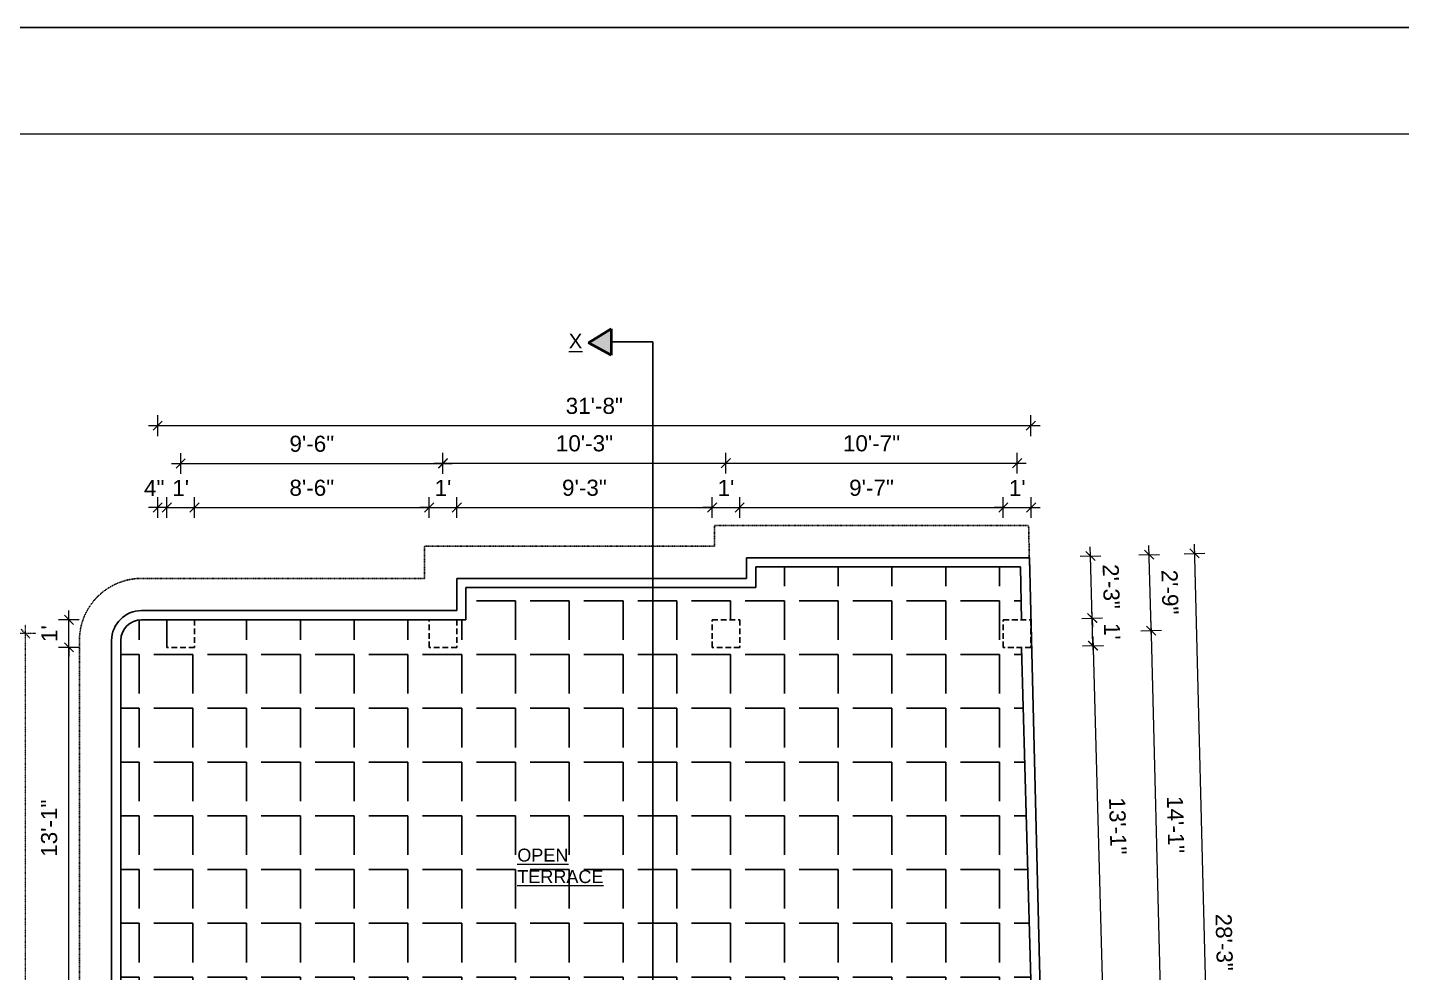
# Model space of a CAD drawing. Header units: inches. Extents: x 24614 to 27792, y -6849 to -4602.
# Drawn here: x 26615 to 27212, y -5012 to -4602 of the extents above; entities that cross this region are included whole.
import ezdxf

# ---------------------------------------------------------------- set-up
doc = ezdxf.new("R2010")
doc.units = ezdxf.units.IN
doc.header["$LTSCALE"] = 0.5
doc.header["$MEASUREMENT"] = 0
doc.header["$PDMODE"] = 66
doc.linetypes.add('DASH', pattern=[0.35, 0.25, -0.1])
doc.linetypes.add('HIDDEN', pattern=[0.375, 0.25, -0.125])
for name, color, linetype, lineweight in [('A_Title Text', 105, 'Continuous', 60), ('ELE1', 3, 'Continuous', 9), ('TEXT', 220, 'Continuous', 9), ('Toilet', 7, 'Continuous', 25), ('wall', 20, 'Continuous', 40)]:
    doc.layers.add(name, color=color, linetype=linetype, lineweight=lineweight)
doc.styles.add('arial', font='arial.ttf')
doc.styles.get("Standard").update_dxf_attribs({"font": 'arial.ttf'})
doc.dimstyles.new('Sudeep', dxfattribs={"dimtxt": 6, "dimasz": 4, "dimexe": 4.5, "dimexo": 4.5, "dimgap": 5, "dimtad": 1, "dimdec": 0, "dimlunit": 4, "dimtxsty": 'arial', "dimblk": 'OBLIQUE', "dimcen": 250, "dimdle": 4, "dimclrd": 86, "dimclre": 5, "dimclrt": 1, "dimadec": 0, "dimazin": 0, "dimtfac": 1, "dimtdec": 0, "dimtix": 1, "dimtmove": 1, "dimatfit": 3, "dimldrblk": 'OBLIQUE', "dimfxl": 4.5, "dimfxlon": 1, "dimfrac": 2, "dimlwd": 15, "dimlwe": 13, "dimarcsym": 0})
pattern_1 = [(180, (3545.661, -2980.837), (-8e-15, -23.375), [17, -6.375]), (270, (3545.661, -2980.837), (23.375, -9e-15), [17, -6.375])]

# ---------------------------------------------------------------- blocks, each defined once
blk = doc.blocks.new('_Oblique')
at = {"color": 0, "linetype": 'ByBlock', "lineweight": -2}
blk.add_line((-0.5, -0.5), (0.5, 0.5), dxfattribs=at)
blk = doc.blocks.new('*D1377')
at = {"layer": 'A_Title Text', "color": 5, "lineweight": 13, "transparency": 16777216}
for p, q in [((26675.66, -4814.79), (26675.66, -4805.79)), ((26687.66, -4814.79), (26687.66, -4805.79))]:
    blk.add_line(p, q, dxfattribs=at)
at = {"layer": 'A_Title Text', "color": 86, "lineweight": 15, "transparency": 16777216}
for p, q in [((26675.66, -4810.29), (26671.66, -4810.29)), ((26675.66, -4810.29), (26687.66, -4810.29)), ((26687.66, -4810.29), (26691.66, -4810.29))]:
    blk.add_line(p, q, dxfattribs=at)
at = {"layer": 'Defpoints', "color": 0, "transparency": 16777216}
for p in [(26687.66, -4810.29), (26675.66, -4859.09), (26687.66, -4859.09)]:
    blk.add_point(p, dxfattribs=at)
at = {"layer": 'A_Title Text', "color": 86, "lineweight": 15, "transparency": 16777216, "xscale": 4, "yscale": 4, "zscale": 4}
blk.add_blockref('_Oblique', (26675.66, -4810.29), dxfattribs=at)
at = {"layer": 'A_Title Text', "color": 86, "lineweight": 15, "transparency": 16777216, "xscale": 4, "yscale": 4, "zscale": 4, "rotation": 180}
blk.add_blockref('_Oblique', (26687.66, -4810.29), dxfattribs=at)
at = {"layer": 'A_Title Text', "color": 1, "transparency": 16777216, "insert": (26681.66, -4801.78), "char_height": 7, "attachment_point": 5, "style": 'arial'}
blk.add_mtext("1'", dxfattribs=at)
blk = doc.blocks.new('*D1378')
at = {"layer": 'A_Title Text', "color": 5, "lineweight": 13, "transparency": 16777216}
for p, q in [((26687.66, -4814.79), (26687.66, -4805.79)), ((26789.66, -4814.79), (26789.66, -4805.79))]:
    blk.add_line(p, q, dxfattribs=at)
at = {"layer": 'A_Title Text', "color": 86, "lineweight": 15, "transparency": 16777216}
blk.add_line((26683.66, -4810.29), (26793.66, -4810.29), dxfattribs=at)
at = {"layer": 'Defpoints', "color": 0, "transparency": 16777216}
for p in [(26789.66, -4810.29), (26687.66, -4859.09), (26789.66, -4859.09)]:
    blk.add_point(p, dxfattribs=at)
at = {"layer": 'A_Title Text', "color": 86, "lineweight": 15, "transparency": 16777216, "xscale": 4, "yscale": 4, "zscale": 4, "rotation": 180}
blk.add_blockref('_Oblique', (26687.66, -4810.29), dxfattribs=at)
at = {"layer": 'A_Title Text', "color": 86, "lineweight": 15, "transparency": 16777216, "xscale": 4, "yscale": 4, "zscale": 4}
blk.add_blockref('_Oblique', (26789.66, -4810.29), dxfattribs=at)
at = {"layer": 'A_Title Text', "color": 1, "transparency": 16777216, "insert": (26738.66, -4801.72), "char_height": 7, "attachment_point": 5, "style": 'arial'}
blk.add_mtext('8\'-6"', dxfattribs=at)
blk = doc.blocks.new('*D1379')
at = {"layer": 'A_Title Text', "color": 5, "lineweight": 13, "transparency": 16777216}
for p, q in [((26912.66, -4814.79), (26912.66, -4805.79)), ((26924.66, -4814.79), (26924.66, -4805.79))]:
    blk.add_line(p, q, dxfattribs=at)
at = {"layer": 'A_Title Text', "color": 86, "lineweight": 15, "transparency": 16777216}
for p, q in [((26912.66, -4810.29), (26908.66, -4810.29)), ((26912.66, -4810.29), (26924.66, -4810.29)), ((26924.66, -4810.29), (26928.66, -4810.29))]:
    blk.add_line(p, q, dxfattribs=at)
at = {"layer": 'Defpoints', "color": 0, "transparency": 16777216}
for p in [(26924.66, -4810.29), (26912.66, -4859.09), (26924.66, -4859.09)]:
    blk.add_point(p, dxfattribs=at)
at = {"layer": 'A_Title Text', "color": 86, "lineweight": 15, "transparency": 16777216, "xscale": 4, "yscale": 4, "zscale": 4}
blk.add_blockref('_Oblique', (26912.66, -4810.29), dxfattribs=at)
at = {"layer": 'A_Title Text', "color": 86, "lineweight": 15, "transparency": 16777216, "xscale": 4, "yscale": 4, "zscale": 4, "rotation": 180}
blk.add_blockref('_Oblique', (26924.66, -4810.29), dxfattribs=at)
at = {"layer": 'A_Title Text', "color": 1, "transparency": 16777216, "insert": (26918.66, -4801.78), "char_height": 7, "attachment_point": 5, "style": 'arial'}
blk.add_mtext("1'", dxfattribs=at)
blk = doc.blocks.new('*D1380')
at = {"layer": 'A_Title Text', "color": 5, "lineweight": 13, "transparency": 16777216}
for p, q in [((26924.66, -4814.79), (26924.66, -4805.79)), ((27039.23, -4814.79), (27039.23, -4805.79))]:
    blk.add_line(p, q, dxfattribs=at)
at = {"layer": 'A_Title Text', "color": 86, "lineweight": 15, "transparency": 16777216}
blk.add_line((26920.66, -4810.29), (27043.23, -4810.29), dxfattribs=at)
at = {"layer": 'Defpoints', "color": 0, "transparency": 16777216}
for p in [(27039.23, -4810.29), (26924.66, -4859.09), (27039.23, -4859.09)]:
    blk.add_point(p, dxfattribs=at)
at = {"layer": 'A_Title Text', "color": 86, "lineweight": 15, "transparency": 16777216, "xscale": 4, "yscale": 4, "zscale": 4, "rotation": 180}
blk.add_blockref('_Oblique', (26924.66, -4810.29), dxfattribs=at)
at = {"layer": 'A_Title Text', "color": 86, "lineweight": 15, "transparency": 16777216, "xscale": 4, "yscale": 4, "zscale": 4}
blk.add_blockref('_Oblique', (27039.23, -4810.29), dxfattribs=at)
at = {"layer": 'A_Title Text', "color": 1, "transparency": 16777216, "insert": (26981.94, -4801.72), "char_height": 7, "attachment_point": 5, "style": 'arial'}
blk.add_mtext('9\'-7"', dxfattribs=at)
blk = doc.blocks.new('*D1381')
at = {"layer": 'A_Title Text', "color": 5, "lineweight": 13, "transparency": 16777216}
for p, q in [((27039.23, -4814.79), (27039.23, -4805.79)), ((27051.3, -4814.79), (27051.3, -4805.79))]:
    blk.add_line(p, q, dxfattribs=at)
at = {"layer": 'A_Title Text', "color": 86, "lineweight": 15, "transparency": 16777216}
for p, q in [((27039.23, -4810.29), (27035.23, -4810.29)), ((27039.23, -4810.29), (27051.3, -4810.29)), ((27051.3, -4810.29), (27055.3, -4810.29))]:
    blk.add_line(p, q, dxfattribs=at)
at = {"layer": 'Defpoints', "color": 0, "transparency": 16777216}
for p in [(27051.3, -4810.29), (27039.23, -4859.09), (27051.3, -4862.09)]:
    blk.add_point(p, dxfattribs=at)
at = {"layer": 'A_Title Text', "color": 86, "lineweight": 15, "transparency": 16777216, "xscale": 4, "yscale": 4, "zscale": 4}
blk.add_blockref('_Oblique', (27039.23, -4810.29), dxfattribs=at)
at = {"layer": 'A_Title Text', "color": 86, "lineweight": 15, "transparency": 16777216, "xscale": 4, "yscale": 4, "zscale": 4, "rotation": 180}
blk.add_blockref('_Oblique', (27051.3, -4810.29), dxfattribs=at)
at = {"layer": 'A_Title Text', "color": 1, "transparency": 16777216, "insert": (27045.27, -4801.78), "char_height": 7, "attachment_point": 5, "style": 'arial'}
blk.add_mtext("1'", dxfattribs=at)
blk = doc.blocks.new('*D1382')
at = {"layer": 'A_Title Text', "color": 5, "lineweight": 13, "transparency": 16777216}
for p, q in [((26681.66, -4795.65), (26681.66, -4786.65)), ((26795.66, -4795.65), (26795.66, -4786.65))]:
    blk.add_line(p, q, dxfattribs=at)
at = {"layer": 'A_Title Text', "color": 86, "lineweight": 15, "transparency": 16777216}
blk.add_line((26677.66, -4791.15), (26799.66, -4791.15), dxfattribs=at)
at = {"layer": 'Defpoints', "color": 0, "transparency": 16777216}
for p in [(26795.66, -4791.15), (26681.66, -4865.09), (26795.66, -4865.09)]:
    blk.add_point(p, dxfattribs=at)
at = {"layer": 'A_Title Text', "color": 86, "lineweight": 15, "transparency": 16777216, "xscale": 4, "yscale": 4, "zscale": 4, "rotation": 180}
blk.add_blockref('_Oblique', (26681.66, -4791.15), dxfattribs=at)
at = {"layer": 'A_Title Text', "color": 86, "lineweight": 15, "transparency": 16777216, "xscale": 4, "yscale": 4, "zscale": 4}
blk.add_blockref('_Oblique', (26795.66, -4791.15), dxfattribs=at)
at = {"layer": 'A_Title Text', "color": 1, "transparency": 16777216, "insert": (26738.66, -4782.58), "char_height": 7, "attachment_point": 5, "style": 'arial'}
blk.add_mtext('9\'-6"', dxfattribs=at)
blk = doc.blocks.new('*D1383')
at = {"layer": 'A_Title Text', "color": 5, "lineweight": 13, "transparency": 16777216}
for p, q in [((26795.66, -4795.46), (26795.66, -4786.46)), ((26918.66, -4795.46), (26918.66, -4786.46))]:
    blk.add_line(p, q, dxfattribs=at)
at = {"layer": 'A_Title Text', "color": 86, "lineweight": 15, "transparency": 16777216}
blk.add_line((26791.66, -4790.96), (26922.66, -4790.96), dxfattribs=at)
at = {"layer": 'Defpoints', "color": 0, "transparency": 16777216}
for p in [(26918.66, -4790.96), (26795.66, -4865.09), (26918.66, -4865.09)]:
    blk.add_point(p, dxfattribs=at)
at = {"layer": 'A_Title Text', "color": 86, "lineweight": 15, "transparency": 16777216, "xscale": 4, "yscale": 4, "zscale": 4, "rotation": 180}
blk.add_blockref('_Oblique', (26795.66, -4790.96), dxfattribs=at)
at = {"layer": 'A_Title Text', "color": 86, "lineweight": 15, "transparency": 16777216, "xscale": 4, "yscale": 4, "zscale": 4}
blk.add_blockref('_Oblique', (26918.66, -4790.96), dxfattribs=at)
at = {"layer": 'A_Title Text', "color": 1, "transparency": 16777216, "insert": (26857.16, -4782.39), "char_height": 7, "attachment_point": 5, "style": 'arial'}
blk.add_mtext('10\'-3"', dxfattribs=at)
blk = doc.blocks.new('*D1384')
at = {"layer": 'A_Title Text', "color": 5, "lineweight": 13, "transparency": 16777216}
for p, q in [((26918.66, -4795.46), (26918.66, -4786.46)), ((27045.23, -4795.46), (27045.23, -4786.46))]:
    blk.add_line(p, q, dxfattribs=at)
at = {"layer": 'A_Title Text', "color": 86, "lineweight": 15, "transparency": 16777216}
blk.add_line((26914.66, -4790.96), (27049.23, -4790.96), dxfattribs=at)
at = {"layer": 'Defpoints', "color": 0, "transparency": 16777216}
for p in [(27045.23, -4790.96), (26918.66, -4865.09), (27045.23, -4865.09)]:
    blk.add_point(p, dxfattribs=at)
at = {"layer": 'A_Title Text', "color": 86, "lineweight": 15, "transparency": 16777216, "xscale": 4, "yscale": 4, "zscale": 4, "rotation": 180}
blk.add_blockref('_Oblique', (26918.66, -4790.96), dxfattribs=at)
at = {"layer": 'A_Title Text', "color": 86, "lineweight": 15, "transparency": 16777216, "xscale": 4, "yscale": 4, "zscale": 4}
blk.add_blockref('_Oblique', (27045.23, -4790.96), dxfattribs=at)
at = {"layer": 'A_Title Text', "color": 1, "transparency": 16777216, "insert": (26981.94, -4782.39), "char_height": 7, "attachment_point": 5, "style": 'arial'}
blk.add_mtext('10\'-7"', dxfattribs=at)
blk = doc.blocks.new('*D1385')
at = {"layer": 'A_Title Text', "color": 5, "lineweight": 13, "transparency": 16777216}
for p, q in [((26671.66, -4814.79), (26671.66, -4805.79)), ((26675.66, -4814.79), (26675.66, -4805.79))]:
    blk.add_line(p, q, dxfattribs=at)
at = {"layer": 'A_Title Text', "color": 86, "lineweight": 15, "transparency": 16777216}
for p, q in [((26671.66, -4810.29), (26667.66, -4810.29)), ((26675.66, -4810.29), (26671.66, -4810.29)), ((26675.66, -4810.29), (26679.66, -4810.29))]:
    blk.add_line(p, q, dxfattribs=at)
at = {"layer": 'Defpoints', "color": 0, "transparency": 16777216}
for p in [(26671.66, -4810.29), (26671.66, -4859.71), (26675.66, -4859.09)]:
    blk.add_point(p, dxfattribs=at)
at = {"layer": 'A_Title Text', "color": 86, "lineweight": 15, "transparency": 16777216, "xscale": 4, "yscale": 4, "zscale": 4}
blk.add_blockref('_Oblique', (26671.66, -4810.29), dxfattribs=at)
at = {"layer": 'A_Title Text', "color": 86, "lineweight": 15, "transparency": 16777216, "xscale": 4, "yscale": 4, "zscale": 4, "rotation": 180}
blk.add_blockref('_Oblique', (26675.66, -4810.29), dxfattribs=at)
at = {"layer": 'A_Title Text', "color": 1, "transparency": 16777216, "insert": (26670.16, -4801.79), "char_height": 7, "attachment_point": 5, "style": 'arial'}
blk.add_mtext('4"', dxfattribs=at)
blk = doc.blocks.new('*D1386')
at = {"layer": 'A_Title Text', "color": 5, "lineweight": 13, "transparency": 16777216}
for p, q in [((26789.66, -4814.79), (26789.66, -4805.79)), ((26801.66, -4814.79), (26801.66, -4805.79))]:
    blk.add_line(p, q, dxfattribs=at)
at = {"layer": 'A_Title Text', "color": 86, "lineweight": 15, "transparency": 16777216}
for p, q in [((26789.66, -4810.29), (26785.66, -4810.29)), ((26789.66, -4810.29), (26801.66, -4810.29)), ((26801.66, -4810.29), (26805.66, -4810.29))]:
    blk.add_line(p, q, dxfattribs=at)
at = {"layer": 'Defpoints', "color": 0, "transparency": 16777216}
for p in [(26801.66, -4810.29), (26789.66, -4859.09), (26801.66, -4859.09)]:
    blk.add_point(p, dxfattribs=at)
at = {"layer": 'A_Title Text', "color": 86, "lineweight": 15, "transparency": 16777216, "xscale": 4, "yscale": 4, "zscale": 4}
blk.add_blockref('_Oblique', (26789.66, -4810.29), dxfattribs=at)
at = {"layer": 'A_Title Text', "color": 86, "lineweight": 15, "transparency": 16777216, "xscale": 4, "yscale": 4, "zscale": 4, "rotation": 180}
blk.add_blockref('_Oblique', (26801.66, -4810.29), dxfattribs=at)
at = {"layer": 'A_Title Text', "color": 1, "transparency": 16777216, "insert": (26795.66, -4801.78), "char_height": 7, "attachment_point": 5, "style": 'arial'}
blk.add_mtext("1'", dxfattribs=at)
blk = doc.blocks.new('*D1387')
at = {"layer": 'A_Title Text', "color": 5, "lineweight": 13, "transparency": 16777216}
for p, q in [((26801.66, -4814.79), (26801.66, -4805.79)), ((26912.66, -4814.79), (26912.66, -4805.79))]:
    blk.add_line(p, q, dxfattribs=at)
at = {"layer": 'A_Title Text', "color": 86, "lineweight": 15, "transparency": 16777216}
blk.add_line((26797.66, -4810.29), (26916.66, -4810.29), dxfattribs=at)
at = {"layer": 'Defpoints', "color": 0, "transparency": 16777216}
for p in [(26912.66, -4810.29), (26801.66, -4859.09), (26912.66, -4859.09)]:
    blk.add_point(p, dxfattribs=at)
at = {"layer": 'A_Title Text', "color": 86, "lineweight": 15, "transparency": 16777216, "xscale": 4, "yscale": 4, "zscale": 4, "rotation": 180}
blk.add_blockref('_Oblique', (26801.66, -4810.29), dxfattribs=at)
at = {"layer": 'A_Title Text', "color": 86, "lineweight": 15, "transparency": 16777216, "xscale": 4, "yscale": 4, "zscale": 4}
blk.add_blockref('_Oblique', (26912.66, -4810.29), dxfattribs=at)
at = {"layer": 'A_Title Text', "color": 1, "transparency": 16777216, "insert": (26857.16, -4801.71), "char_height": 7, "attachment_point": 5, "style": 'arial'}
blk.add_mtext('9\'-3"', dxfattribs=at)
blk = doc.blocks.new('*D1388')
at = {"layer": 'A_Title Text', "color": 5, "lineweight": 13, "transparency": 16777216}
for p, q in [((26671.66, -4779.17), (26671.66, -4770.17)), ((27051.23, -4779.17), (27051.23, -4770.17))]:
    blk.add_line(p, q, dxfattribs=at)
at = {"layer": 'A_Title Text', "color": 86, "lineweight": 15, "transparency": 16777216}
blk.add_line((26667.66, -4774.67), (27055.23, -4774.67), dxfattribs=at)
at = {"layer": 'Defpoints', "color": 0, "transparency": 16777216}
for p in [(27051.23, -4774.67), (26671.66, -4859.71), (27051.23, -4859.09)]:
    blk.add_point(p, dxfattribs=at)
at = {"layer": 'A_Title Text', "color": 86, "lineweight": 15, "transparency": 16777216, "xscale": 4, "yscale": 4, "zscale": 4, "rotation": 180}
blk.add_blockref('_Oblique', (26671.66, -4774.67), dxfattribs=at)
at = {"layer": 'A_Title Text', "color": 86, "lineweight": 15, "transparency": 16777216, "xscale": 4, "yscale": 4, "zscale": 4}
blk.add_blockref('_Oblique', (27051.23, -4774.67), dxfattribs=at)
at = {"layer": 'A_Title Text', "color": 1, "transparency": 16777216, "insert": (26861.44, -4766.1), "char_height": 7, "attachment_point": 5, "style": 'arial'}
blk.add_mtext('31\'-8"', dxfattribs=at)
blk = doc.blocks.new('*D1392')
at = {"layer": 'A_Title Text', "color": 86, "lineweight": 15, "transparency": 16777216}
blk.add_line((26633.1, -5032.34), (26633.1, -4867.09), dxfattribs=at)
at = {"layer": 'A_Title Text', "color": 5, "lineweight": 13, "transparency": 16777216}
for p, q in [((26637.6, -4871.09), (26628.6, -4871.09)), ((26637.6, -5028.34), (26628.6, -5028.34))]:
    blk.add_line(p, q, dxfattribs=at)
at = {"layer": 'Defpoints', "color": 0, "transparency": 16777216}
for p in [(26633.1, -4871.09), (26675.66, -4871.09), (26675.66, -5028.34)]:
    blk.add_point(p, dxfattribs=at)
at = {"layer": 'A_Title Text', "color": 86, "lineweight": 15, "transparency": 16777216, "xscale": 4, "yscale": 4, "zscale": 4}
for p, rotation in [((26633.1, -4871.09), 90), ((26633.1, -5028.34), 270)]:
    blk.add_blockref('_Oblique', p, dxfattribs=dict(at, rotation=rotation))
at = {"layer": 'A_Title Text', "color": 1, "transparency": 16777216, "insert": (26624.52, -4949.71), "char_height": 7, "attachment_point": 5, "rotation": 90, "style": 'arial'}
blk.add_mtext('13\'-1"', dxfattribs=at)
blk = doc.blocks.new('*D1393')
at = {"layer": 'A_Title Text', "color": 86, "lineweight": 15, "transparency": 16777216}
for p, q in [((26633.1, -4859.09), (26633.1, -4855.09)), ((26633.1, -4871.09), (26633.1, -4859.09)), ((26633.1, -4871.09), (26633.1, -4875.09))]:
    blk.add_line(p, q, dxfattribs=at)
at = {"layer": 'A_Title Text', "color": 5, "lineweight": 13, "transparency": 16777216}
for p, q in [((26637.6, -4859.09), (26628.6, -4859.09)), ((26637.6, -4871.09), (26628.6, -4871.09))]:
    blk.add_line(p, q, dxfattribs=at)
at = {"layer": 'Defpoints', "color": 0, "transparency": 16777216}
for p in [(26633.1, -4859.09), (26675.66, -4859.09), (26675.66, -4871.09)]:
    blk.add_point(p, dxfattribs=at)
at = {"layer": 'A_Title Text', "color": 86, "lineweight": 15, "transparency": 16777216, "xscale": 4, "yscale": 4, "zscale": 4}
for p, rotation in [((26633.1, -4859.09), 270), ((26633.1, -4871.09), 90)]:
    blk.add_blockref('_Oblique', p, dxfattribs=dict(at, rotation=rotation))
at = {"layer": 'A_Title Text', "color": 1, "transparency": 16777216, "insert": (26624.58, -4865.09), "char_height": 7, "attachment_point": 5, "rotation": 90, "style": 'arial'}
blk.add_mtext("1'", dxfattribs=at)
blk = doc.blocks.new('*D1395')
at = {"layer": 'A_Title Text', "color": 86, "linetype": 'DASH', "lineweight": 15, "ltscale": 0.1, "transparency": 16777216}
blk.add_line((26614.16, -5038.34), (26614.16, -4861.09), dxfattribs=at)
at = {"layer": 'A_Title Text', "color": 5, "linetype": 'DASH', "lineweight": 13, "ltscale": 0.1, "transparency": 16777216}
for p, q in [((26618.66, -4865.09), (26609.66, -4865.09)), ((26618.66, -5034.34), (26609.66, -5034.34))]:
    blk.add_line(p, q, dxfattribs=at)
at = {"layer": 'Defpoints', "color": 0, "linetype": 'DASH', "ltscale": 0.1, "transparency": 16777216}
for p in [(26614.16, -4865.09), (26681.66, -4865.09), (26681.66, -5034.34)]:
    blk.add_point(p, dxfattribs=at)
at = {"layer": 'A_Title Text', "color": 86, "linetype": 'DASH', "lineweight": 15, "ltscale": 0.1, "transparency": 16777216, "xscale": 4, "yscale": 4, "zscale": 4}
for p, rotation in [((26614.16, -4865.09), 90), ((26614.16, -5034.34), 270)]:
    blk.add_blockref('_Oblique', p, dxfattribs=dict(at, rotation=rotation))
at = {"layer": 'A_Title Text', "color": 1, "linetype": 'DASH', "ltscale": 0.1, "transparency": 16777216, "insert": (26605.64, -4949.71), "char_height": 7, "attachment_point": 5, "rotation": 90, "style": 'arial'}
blk.add_mtext('14\'-1"', dxfattribs=at)
blk = doc.blocks.new('*D1396')
at = {"layer": 'A_Title Text', "color": 86, "lineweight": 15, "transparency": 16777216}
blk.add_line((26599.51, -4855.09), (26599.51, -5224.92), dxfattribs=at)
at = {"layer": 'A_Title Text', "color": 5, "lineweight": 13, "transparency": 16777216}
for p, q in [((26604.01, -4859.09), (26595.01, -4859.09)), ((26604.01, -5220.92), (26595.01, -5220.92))]:
    blk.add_line(p, q, dxfattribs=at)
at = {"layer": 'Defpoints', "color": 0, "transparency": 16777216}
for p in [(26675.66, -4859.09), (26599.51, -5220.92), (26651.93, -5220.92)]:
    blk.add_point(p, dxfattribs=at)
at = {"layer": 'A_Title Text', "color": 86, "lineweight": 15, "transparency": 16777216, "xscale": 4, "yscale": 4, "zscale": 4}
for p, rotation in [((26599.51, -4859.09), 90), ((26599.51, -5220.92), 270)]:
    blk.add_blockref('_Oblique', p, dxfattribs=dict(at, rotation=rotation))
at = {"layer": 'A_Title Text', "color": 1, "transparency": 16777216, "insert": (26590.94, -5040), "char_height": 7, "attachment_point": 5, "rotation": 90, "style": 'arial'}
blk.add_mtext('30\'-2"', dxfattribs=at)
blk = doc.blocks.new('*D1408')
at = {"layer": 'A_Title Text', "color": 86, "lineweight": 15, "transparency": 16777216}
blk.add_line((27078.14, -4866.35), (27082.64, -5031.6), dxfattribs=at)
at = {"layer": 'A_Title Text', "color": 5, "lineweight": 13, "transparency": 16777216}
for p, q in [((27073.75, -4870.47), (27082.75, -4870.23)), ((27078.03, -5027.73), (27087.03, -5027.48))]:
    blk.add_line(p, q, dxfattribs=at)
at = {"layer": 'Defpoints', "color": 0, "transparency": 16777216}
for p in [(27051.23, -4871.09), (27055.51, -5028.34), (27082.53, -5027.6)]:
    blk.add_point(p, dxfattribs=at)
at = {"layer": 'A_Title Text', "color": 86, "lineweight": 15, "transparency": 16777216, "xscale": 4, "yscale": 4, "zscale": 4}
for p, rotation in [((27078.25, -4870.35), 91.55964457940769), ((27082.53, -5027.6), 271.5596445794077)]:
    blk.add_blockref('_Oblique', p, dxfattribs=dict(at, rotation=rotation))
at = {"layer": 'A_Title Text', "color": 1, "transparency": 16777216, "insert": (27088.96, -4948.74), "char_height": 7, "attachment_point": 5, "rotation": 271.55964, "style": 'arial'}
blk.add_mtext('13\'-1"', dxfattribs=at)
blk = doc.blocks.new('*D1412')
at = {"layer": 'A_Title Text', "color": 86, "lineweight": 15, "transparency": 16777216}
for p, q in [((27077.85, -4858.36), (27077.74, -4854.36)), ((27078.18, -4870.35), (27077.85, -4858.36)), ((27078.18, -4870.35), (27078.29, -4874.35))]:
    blk.add_line(p, q, dxfattribs=at)
at = {"layer": 'A_Title Text', "color": 5, "lineweight": 13, "transparency": 16777216}
for p, q in [((27073.35, -4858.48), (27082.35, -4858.24)), ((27073.68, -4870.48), (27082.68, -4870.23))]:
    blk.add_line(p, q, dxfattribs=at)
at = {"layer": 'Defpoints', "color": 0, "transparency": 16777216}
for p in [(27051.16, -4859.09), (27077.85, -4858.36), (27051.23, -4871.09)]:
    blk.add_point(p, dxfattribs=at)
at = {"layer": 'A_Title Text', "color": 86, "lineweight": 15, "transparency": 16777216, "xscale": 4, "yscale": 4, "zscale": 4}
for p, rotation in [((27077.85, -4858.36), 271.5596445794163), ((27078.18, -4870.35), 91.55964457941627)]:
    blk.add_blockref('_Oblique', p, dxfattribs=dict(at, rotation=rotation))
at = {"layer": 'A_Title Text', "color": 1, "transparency": 16777216, "insert": (27086.53, -4864.13), "char_height": 7, "attachment_point": 5, "rotation": 271.55964, "style": 'arial'}
blk.add_mtext("1'", dxfattribs=at)
blk = doc.blocks.new('*D1413')
at = {"layer": 'A_Title Text', "color": 5, "lineweight": 13, "transparency": 16777216}
for p, q in [((27072.67, -4831.48), (27081.66, -4831.24)), ((27073.4, -4858.48), (27082.4, -4858.24))]:
    blk.add_line(p, q, dxfattribs=at)
at = {"layer": 'A_Title Text', "color": 86, "lineweight": 15, "transparency": 16777216}
for p, q in [((27077.16, -4831.36), (27077.05, -4827.36)), ((27077.9, -4858.36), (27077.16, -4831.36)), ((27077.9, -4858.36), (27078.01, -4862.36))]:
    blk.add_line(p, q, dxfattribs=at)
at = {"layer": 'Defpoints', "color": 0, "transparency": 16777216}
for p in [(27077.16, -4831.36), (27050.47, -4832.09), (27051.16, -4859.09)]:
    blk.add_point(p, dxfattribs=at)
at = {"layer": 'A_Title Text', "color": 86, "lineweight": 15, "transparency": 16777216, "xscale": 4, "yscale": 4, "zscale": 4}
for p, rotation in [((27077.16, -4831.36), 271.5596445794163), ((27077.9, -4858.36), 91.55964457941627)]:
    blk.add_blockref('_Oblique', p, dxfattribs=dict(at, rotation=rotation))
at = {"layer": 'A_Title Text', "color": 1, "transparency": 16777216, "insert": (27086.1, -4844.63), "char_height": 7, "attachment_point": 5, "rotation": 271.55964, "style": 'arial'}
blk.add_mtext('2\'-3"', dxfattribs=at)
blk = doc.blocks.new('*D1414')
at = {"layer": 'A_Title Text', "color": 86, "lineweight": 15, "transparency": 16777216}
blk.add_line((27103.38, -4859.77), (27107.87, -5037.02), dxfattribs=at)
at = {"layer": 'A_Title Text', "color": 5, "lineweight": 13, "transparency": 16777216}
for p, q in [((27098.98, -4863.88), (27107.98, -4863.65)), ((27103.27, -5033.13), (27112.26, -5032.9))]:
    blk.add_line(p, q, dxfattribs=at)
at = {"layer": 'Defpoints', "color": 0, "transparency": 16777216}
for p in [(27051.23, -4865.09), (27055.51, -5034.34), (27107.77, -5033.02)]:
    blk.add_point(p, dxfattribs=at)
at = {"layer": 'A_Title Text', "color": 86, "lineweight": 15, "transparency": 16777216, "xscale": 4, "yscale": 4, "zscale": 4}
for p, rotation in [((27103.48, -4863.77), 91.44911383239761), ((27107.77, -5033.02), 271.4491138323976)]:
    blk.add_blockref('_Oblique', p, dxfattribs=dict(at, rotation=rotation))
at = {"layer": 'A_Title Text', "color": 1, "transparency": 16777216, "insert": (27114.14, -4948.18), "char_height": 7, "attachment_point": 5, "rotation": 271.44911, "style": 'arial'}
blk.add_mtext('14\'-1"', dxfattribs=at)
blk = doc.blocks.new('*D1416')
at = {"layer": 'A_Title Text', "color": 5, "lineweight": 13, "transparency": 16777216}
for p, q in [((27117.82, -4830.37), (27126.81, -4830.14)), ((27126.46, -5168.9), (27135.45, -5168.67))]:
    blk.add_line(p, q, dxfattribs=at)
at = {"layer": 'A_Title Text', "color": 86, "lineweight": 15, "transparency": 16777216}
blk.add_line((27122.21, -4826.26), (27131.06, -5172.78), dxfattribs=at)
at = {"layer": 'Defpoints', "color": 0, "transparency": 16777216}
for p in [(27050.47, -4832.09), (27059.11, -5170.62), (27130.95, -5168.78)]:
    blk.add_point(p, dxfattribs=at)
at = {"layer": 'A_Title Text', "color": 86, "lineweight": 15, "transparency": 16777216, "xscale": 4, "yscale": 4, "zscale": 4}
for p, rotation in [((27122.31, -4830.25), 91.46195018982071), ((27130.95, -5168.78), 271.4619501898207)]:
    blk.add_blockref('_Oblique', p, dxfattribs=dict(at, rotation=rotation))
at = {"layer": 'A_Title Text', "color": 1, "transparency": 16777216, "insert": (27135.21, -4999.3), "char_height": 7, "attachment_point": 5, "rotation": 271.46195, "style": 'arial'}
blk.add_mtext('28\'-3"', dxfattribs=at)
blk = doc.blocks.new('*D1417')
at = {"layer": 'A_Title Text', "color": 5, "lineweight": 13, "transparency": 16777216}
for p, q in [((27098.15, -4830.88), (27107.15, -4830.65)), ((27098.98, -4863.88), (27107.98, -4863.65))]:
    blk.add_line(p, q, dxfattribs=at)
at = {"layer": 'A_Title Text', "color": 86, "lineweight": 15, "transparency": 16777216}
blk.add_line((27103.58, -4867.76), (27102.55, -4826.77), dxfattribs=at)
at = {"layer": 'Defpoints', "color": 0, "transparency": 16777216}
for p in [(27102.65, -4830.77), (27050.47, -4832.09), (27051.23, -4865.09)]:
    blk.add_point(p, dxfattribs=at)
at = {"layer": 'A_Title Text', "color": 86, "lineweight": 15, "transparency": 16777216, "xscale": 4, "yscale": 4, "zscale": 4}
for p, rotation in [((27102.65, -4830.77), 91.44911383237479), ((27103.48, -4863.77), 271.4491138323748)]:
    blk.add_blockref('_Oblique', p, dxfattribs=dict(at, rotation=rotation))
at = {"layer": 'A_Title Text', "color": 1, "transparency": 16777216, "insert": (27111.64, -4847.05), "char_height": 7, "attachment_point": 5, "rotation": 271.44911, "style": 'arial'}
blk.add_mtext('2\'-9"', dxfattribs=at)

msp = doc.modelspace()

# ---------------------------------------------------------------- hatches: boundary and pattern name
at = {"layer": 'Toilet'}
h = msp.add_hatch(dxfattribs=at)
h.set_pattern_fill('ANGLE', color=256, scale=85, angle=-180, style=0)
h.set_pattern_definition(pattern_1)
h.paths.add_polyline_path([(27047.08, -4871.09), (27039.23, -4871.09), (27039.23, -4859.09), (27047.16, -4859.09), (27046.63, -4836.09), (26931.66, -4836.09), (26931.66, -4845.09), (26886.83, -4845.09), (26886.83, -5125.95), (26929.66, -5125.95), (26929.66, -5181.57), (27009.67, -5171.69), (27009.65, -5114.09), (27053.91, -5114.09), (27051.84, -5040.34), (27043.51, -5040.34), (27043.51, -5028.34), (27051.5, -5028.34)])
h.paths.add_polyline_path([(26924.66, -5028.34), (26924.66, -5040.34), (26912.66, -5040.34), (26912.66, -5028.34)], flags=16)
h.paths.add_polyline_path([(26924.66, -4871.09), (26912.66, -4871.09), (26912.66, -4859.09), (26924.66, -4859.09)], flags=16)
h = msp.add_hatch(dxfattribs=at)
h.set_pattern_fill('ANGLE', color=256, scale=85, angle=-180, style=0)
h.set_pattern_definition(pattern_1)
h.paths.add_polyline_path([(26886.83, -4845.09), (26805.66, -4845.09), (26805.66, -4859.09), (26801.66, -4859.09), (26801.66, -4871.09), (26789.66, -4871.09), (26789.66, -4859.09), (26687.66, -4859.09), (26687.66, -4871.09), (26675.66, -4871.09), (26675.66, -4859.09), (26664.66, -4859.09, 0.414214), (26655.66, -4868.09), (26655.66, -5036.34), (26675.66, -5036.34), (26675.66, -5028.34), (26683.66, -5028.34), (26683.66, -5021.34), (26700.66, -5021.34), (26700.66, -5036.34), (26771.66, -5036.34), (26771.66, -5031.34), (26780.66, -5031.34), (26780.66, -5040.34), (26772.66, -5040.34), (26772.66, -5067.34), (26780.66, -5067.34), (26780.66, -5200.99), (26789.66, -5199.87), (26789.66, -5190.42), (26801.66, -5190.42), (26801.66, -5197.38), (26816.66, -5195.53), (26816.66, -5125.95), (26886.83, -5125.95)])
h.paths.add_polyline_path([(26801.66, -5040.34), (26789.66, -5040.34), (26789.66, -5028.34), (26801.66, -5028.34)], flags=16)
h.paths.add_polyline_path([(26826.2, -4975.58), (26866.64, -4975.58), (26866.64, -4954.57), (26826.2, -4954.57)], flags=24)
at = {"layer": 'wall', "ltscale": 5}
h = msp.add_hatch(color=2, dxfattribs=at)
h.dxf.hatch_style = 1
h.paths.add_polyline_path([(26858.96, -4738.58), (26868.73, -4732.51), (26868.73, -4744.04)])

# ---------------------------------------------------------------- linework, layer by layer
at = {"layer": 'Defpoints'}
msp.add_lwpolyline([(27791.71, -4601.52), (24614.11, -4601.52), (24614.11, -6849.49), (27791.71, -6849.49)], close=True, dxfattribs=at)
at = {"layer": 'ELE1'}
msp.add_lwpolyline([(24660.43, -4647.84), (27745.39, -4647.84), (27745.39, -6803.17), (24660.43, -6803.17)], close=True, dxfattribs=at)
at = {"layer": 'Toilet'}
for p, q in [((26868.73, -4738.27), (26886.83, -4738.27)), ((26886.83, -4738.27), (26886.83, -5277.59)), ((27050.54, -4832.09), (26927.66, -4832.09)), ((26927.66, -4841.09), (26927.66, -4832.09)), ((27046.7, -4836.09), (26931.66, -4836.09)), ((26931.66, -4845.09), (26931.66, -4836.09)), ((27047.16, -4859.18), (27046.63, -4836.09)), ((27059.11, -5170.62), (27050.54, -4832.09)), ((27050.7, -4839.09), (27050.54, -4832.09)), ((26927.66, -4841.09), (26801.66, -4841.09)), ((26801.66, -4855.09), (26801.66, -4841.09)), ((26931.66, -4845.09), (26805.66, -4845.09)), ((26805.66, -4859.09), (26805.66, -4845.09)), ((26801.66, -4855.09), (26664.66, -4855.09)), ((26805.66, -4859.09), (26664.66, -4859.09)), ((26675.66, -4859.09), (26675.66, -4871.09)), ((26651.66, -4868.09), (26651.66, -5040.34)), ((26655.66, -4868.09), (26655.66, -5036.34)), ((27051.5, -5028.34), (27047.08, -4871.09))]:
    msp.add_line(p, q, dxfattribs=at)
at = {"layer": 'Toilet', "color": 1, "linetype": 'DASH', "ltscale": 0.1}
for p, q in [((27050.23, -4818.09), (26913.66, -4818.09)), ((26913.66, -4827.09), (26913.66, -4818.09)), ((27050.61, -4835.09), (27050.23, -4818.09)), ((26913.66, -4827.09), (26787.66, -4827.09)), ((26787.66, -4841.09), (26787.66, -4827.09)), ((26787.66, -4841.09), (26664.66, -4841.09)), ((26637.66, -4868.09), (26637.66, -5040.34))]:
    msp.add_line(p, q, dxfattribs=at)
at = {"layer": 'Toilet', "linetype": 'HIDDEN', "ltscale": 20}
for points in [[(26675.66, -4859.09), (26687.66, -4859.09), (26687.66, -4871.09), (26675.66, -4871.09)], [(26789.66, -4859.09), (26801.66, -4859.09), (26801.66, -4871.09), (26789.66, -4871.09)], [(26912.66, -4859.09), (26924.66, -4859.09), (26924.66, -4871.09), (26912.66, -4871.09)], [(27039.23, -4859.09), (27051.23, -4859.09), (27051.23, -4871.09), (27039.23, -4871.09)]]:
    msp.add_lwpolyline(points, close=True, dxfattribs=at)
at = {"layer": 'Toilet', "color": 1, "linetype": 'DASH', "ltscale": 0.1}
msp.add_arc((26664.66, -4868.09), 27, 90, 180, dxfattribs=at)
at = {"layer": 'Toilet'}
for radius in [13, 9]:
    msp.add_arc((26664.66, -4868.09), radius, 90, 180, dxfattribs=at)
at = {"layer": 'wall', "color": 1, "ltscale": 5}
for p, q in [((26858.96, -4738.58), (26868.73, -4732.51)), ((26868.73, -4732.51), (26868.73, -4744.04)), ((26868.73, -4744.04), (26858.96, -4738.58))]:
    msp.add_line(p, q, dxfattribs=at)

# ---------------------------------------------------------------- texts
at = {"layer": 'TEXT'}
for s, insert, char_height, width, attachment_point in [('{\\LX}', (26856.25, -4741.08), 6.378, 70.6779, 9), ('{\\LOPEN\\PTERRACE}', (26827.98, -4973.64), 5.609, 62.1621, 7)]:
    msp.add_mtext(s, dxfattribs=dict(at, insert=insert, char_height=char_height, width=width, attachment_point=attachment_point))

# ---------------------------------------------------------------- dimensions: what is measured, and where the dimension line sits
at = {"layer": 'A_Title Text'}
dim = msp.add_linear_dim(base=(27051.23, -4774.67), p1=(26671.66, -4859.71), p2=(27051.23, -4859.09), dimstyle='Sudeep', override={"dimtxt": 7}, dxfattribs=at)
dim.commit()
dim.dimension.update_dxf_attribs({"geometry": '*D1388', "text_midpoint": (26861.44, -4766.1)})
for base, p1, p2, angle, picture, middle in [((26918.66, -4790.96), (26795.66, -4865.09), (26918.66, -4865.09), 180, '*D1383', (26857.16, -4782.39)), ((27045.23, -4790.96), (26918.66, -4865.09), (27045.23, -4865.09), 180, '*D1384', (26981.94, -4782.39)), ((26789.66, -4810.29), (26687.66, -4859.09), (26789.66, -4859.09), 180, '*D1378', (26738.66, -4801.72)), ((26801.66, -4810.29), (26789.66, -4859.09), (26801.66, -4859.09), 180, '*D1386', (26795.66, -4801.78)), ((26912.66, -4810.29), (26801.66, -4859.09), (26912.66, -4859.09), 180, '*D1387', (26857.16, -4801.71)), ((26924.66, -4810.29), (26912.66, -4859.09), (26924.66, -4859.09), 180, '*D1379', (26918.66, -4801.78)), ((27039.23, -4810.29), (26924.66, -4859.09), (27039.23, -4859.09), 180, '*D1380', (26981.94, -4801.72)), ((27051.3, -4810.29), (27039.23, -4859.09), (27051.3, -4862.09), 180, '*D1381', (27045.27, -4801.78)), ((27102.65, -4830.77), (27051.23, -4865.09), (27050.47, -4832.09), 91.44911, '*D1417', (27111.64, -4847.05)), ((27077.16, -4831.36), (27051.16, -4859.09), (27050.47, -4832.09), 91.55964, '*D1413', (27086.1, -4844.63)), ((26599.51, -5220.92), (26675.66, -4859.09), (26651.93, -5220.92), 90, '*D1396', (26590.94, -5040)), ((26633.1, -4859.09), (26675.66, -4871.09), (26675.66, -4859.09), 90, '*D1393', (26624.58, -4865.09)), ((27077.85, -4858.36), (27051.23, -4871.09), (27051.16, -4859.09), 91.55964, '*D1412', (27086.53, -4864.13)), ((26633.1, -4871.09), (26675.66, -5028.34), (26675.66, -4871.09), 90, '*D1392', (26624.52, -4949.71))]:
    dim = msp.add_linear_dim(base=base, p1=p1, p2=p2, angle=angle, dimstyle='Sudeep', override={"dimtxt": 7}, dxfattribs=at)
    dim.commit()
    dim.dimension.update_dxf_attribs({"geometry": picture, "text_midpoint": middle})
for p1, p2, distance, picture, middle in [((26681.66, -4865.09), (26795.66, -4865.09), 73.94, '*D1382', (26738.66, -4782.58)), ((26675.66, -4859.09), (26687.66, -4859.09), 48.8, '*D1377', (26681.66, -4801.78)), ((27050.47, -4832.09), (27059.11, -5170.62), 71.87, '*D1416', (27135.21, -4999.3)), ((27051.23, -4865.09), (27055.51, -5034.34), 52.27, '*D1414', (27114.14, -4948.18)), ((27051.23, -4871.09), (27055.51, -5028.34), 27.03, '*D1408', (27088.96, -4948.74))]:
    dim = msp.add_aligned_dim(p1=p1, p2=p2, distance=distance, dimstyle='Sudeep', override={"dimtxt": 7}, dxfattribs=at)
    dim.commit()
    dim.dimension.update_dxf_attribs({"geometry": picture, "text_midpoint": middle})
dim = msp.add_linear_dim(base=(26671.66, -4810.29), p1=(26675.66, -4859.09), p2=(26671.66, -4859.71), angle=180, dimstyle='Sudeep', override={"dimtxt": 7}, dxfattribs=at)
dim.commit()
dim.dimension.update_dxf_attribs({"geometry": '*D1385', "text_midpoint": (26670.16, -4810.29), "dimtype": 160})
at = {"layer": 'A_Title Text', "color": 1, "linetype": 'DASH', "ltscale": 0.1}
dim = msp.add_linear_dim(base=(26614.16, -4865.09), p1=(26681.66, -5034.34), p2=(26681.66, -4865.09), angle=90, dimstyle='Sudeep', override={"dimtxt": 7}, dxfattribs=at)
dim.commit()
dim.dimension.update_dxf_attribs({"geometry": '*D1395', "text_midpoint": (26605.64, -4949.71)})

doc.saveas('drawing.dxf')
